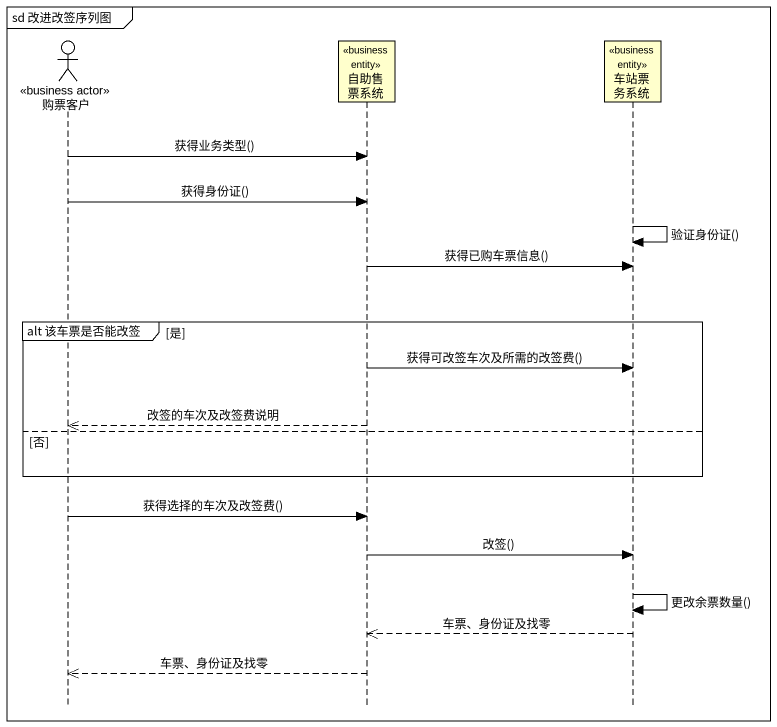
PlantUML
@startuml
mainframe sd 改进改签序列图
hide footbox
actor 购票客户 <<business actor>>
participant 自助售票系统 <<business entity>>
participant 车站票务系统 <<business entity>>

购票客户 -> 自助售票系统 : 获得业务类型()
购票客户 -> 自助售票系统 : 获得身份证()
车站票务系统 -> 车站票务系统 : 验证身份证()
自助售票系统 -> 车站票务系统 : 获得已购车票信息()
group alt 该车票是否能改签 [是]
  自助售票系统 -> 车站票务系统 : 获得可改签车次及所需的改签费()
  自助售票系统 -->> 购票客户 : 改签的车次及改签费说明
else 否
end
购票客户 -> 自助售票系统 : 获得选择的车次及改签费()
自助售票系统 -> 车站票务系统 : 改签()
车站票务系统 -> 车站票务系统 : 更改余票数量()
车站票务系统 -->> 自助售票系统 : 车票、身份证及找零
自助售票系统 -->> 购票客户 : 车票、身份证及找零
@enduml
